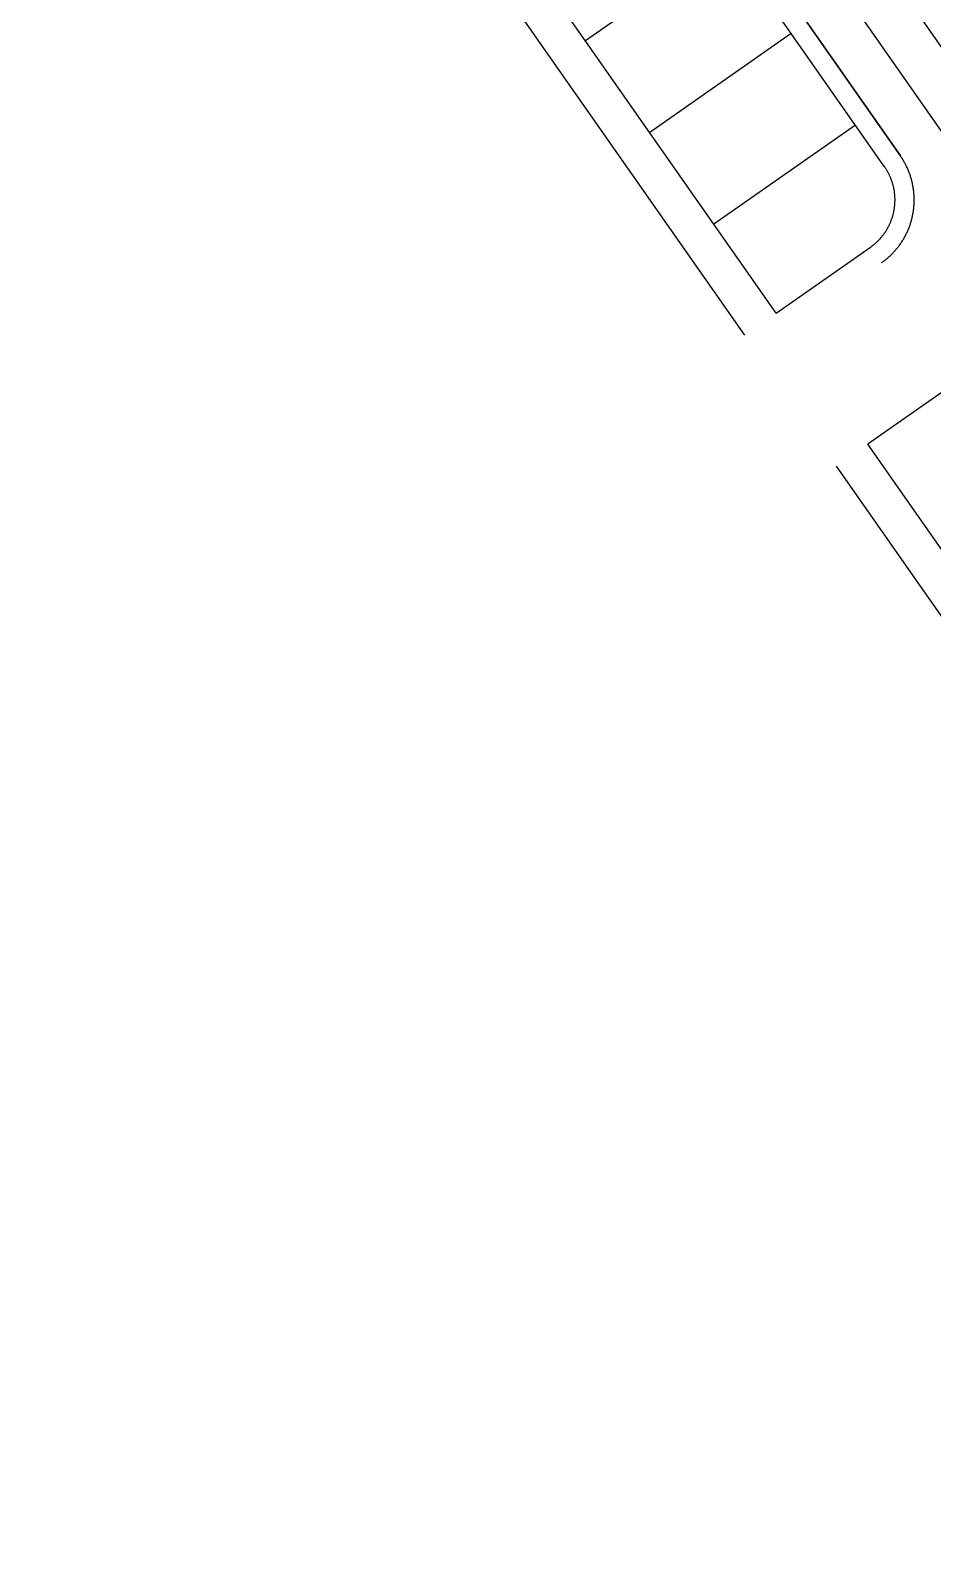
# Model space of a CAD drawing. Header units: metres. Extents: x 680594 to 684853, y 828874 to 830078.
# Drawn here: x 680972 to 681113, y 828874.2 to 829111 of the extents above; entities that cross this region are included whole.
import ezdxf

# ---------------------------------------------------------------- set-up
doc = ezdxf.new("R2010")
doc.units = ezdxf.units.M
doc.layers.add('PLOT_LINES', color=7, linetype='Continuous')

msp = doc.modelspace()

# ---------------------------------------------------------------- linework, layer by layer
at = {"layer": 'PLOT_LINES'}
for points in [[(681126.45, 829078), (680658.63, 829746.12)], [(681107.98, 829091.31), (680786.29, 829550.74)], [(681001.63, 829243.19), (681107.98, 829091.31)], [(681105.52, 829089.59), (681000.58, 829239.46)], [(681088.56, 829066.73), (680978.47, 829223.97)], [(681083.65, 829063.29), (680973.55, 829220.53)], [(681095.03, 829135.96), (681120.26, 829099.92)], [(681080.88, 829124.78), (681058.77, 829109.29)], [(681090.92, 829110.44), (681068.81, 829094.95)], [(681100.96, 829096.11), (681078.84, 829080.62)], [(681105.03, 829074.6), (681105.14, 829074.68), (681105.26, 829074.76), (681105.37, 829074.85), (681105.48, 829074.93), (681105.59, 829075.02), (681105.7, 829075.11), (681105.81, 829075.19), (681105.91, 829075.28), (681106.02, 829075.37), (681106.13, 829075.47), (681106.23, 829075.56), (681106.33, 829075.66), (681106.43, 829075.75), (681106.53, 829075.85), (681106.63, 829075.95), (681106.73, 829076.05), (681106.83, 829076.15), (681106.92, 829076.25), (681107.02, 829076.35), (681107.11, 829076.45), (681107.2, 829076.56), (681107.29, 829076.66), (681107.38, 829076.77), (681107.47, 829076.88), (681107.56, 829076.99), (681107.65, 829077.1), (681107.73, 829077.21), (681107.81, 829077.32), (681107.9, 829077.43), (681107.98, 829077.55), (681108.06, 829077.66), (681108.13, 829077.78), (681108.21, 829077.9), (681108.29, 829078.01), (681108.36, 829078.13), (681108.43, 829078.25), (681108.5, 829078.37), (681108.57, 829078.49), (681108.64, 829078.61), (681108.71, 829078.74), (681108.78, 829078.86), (681108.84, 829078.98), (681108.9, 829079.11), (681108.96, 829079.23), (681109.02, 829079.36), (681109.08, 829079.49), (681109.14, 829079.61), (681109.19, 829079.74), (681109.25, 829079.87), (681109.3, 829080), (681109.35, 829080.13), (681109.4, 829080.26), (681109.45, 829080.39), (681109.49, 829080.52), (681109.54, 829080.66), (681109.58, 829080.79), (681109.62, 829080.92), (681109.66, 829081.06), (681109.7, 829081.19), (681109.74, 829081.33), (681109.77, 829081.46), (681109.81, 829081.6), (681109.84, 829081.73), (681109.87, 829081.87), (681109.9, 829082), (681109.93, 829082.14), (681109.95, 829082.28), (681109.98, 829082.42), (681110, 829082.55), (681110.02, 829082.69), (681110.04, 829082.83), (681110.06, 829082.97), (681110.07, 829083.11), (681110.09, 829083.25), (681110.1, 829083.39), (681110.11, 829083.52), (681110.12, 829083.66), (681110.13, 829083.8), (681110.14, 829083.94), (681110.14, 829084.08), (681110.15, 829084.22), (681110.15, 829084.36), (681110.15, 829084.5), (681110.15, 829084.64), (681110.14, 829084.78), (681110.14, 829084.92), (681110.13, 829085.06), (681110.12, 829085.2), (681110.11, 829085.34), (681110.1, 829085.48), (681110.09, 829085.62), (681110.07, 829085.76), (681110.06, 829085.89), (681110.04, 829086.03), (681110.02, 829086.17), (681110, 829086.31), (681109.98, 829086.45), (681109.95, 829086.58), (681109.93, 829086.72), (681109.9, 829086.86), (681109.87, 829086.99), (681109.84, 829087.13), (681109.81, 829087.27), (681109.77, 829087.4), (681109.74, 829087.54), (681109.7, 829087.67), (681109.66, 829087.81), (681109.62, 829087.94), (681109.58, 829088.07), (681109.54, 829088.21), (681109.49, 829088.34), (681109.45, 829088.47), (681109.4, 829088.6), (681109.35, 829088.73), (681109.3, 829088.86), (681109.25, 829088.99), (681109.19, 829089.12), (681109.14, 829089.25), (681109.08, 829089.38), (681109.02, 829089.5), (681108.96, 829089.63), (681108.9, 829089.75), (681108.84, 829089.88), (681108.78, 829090), (681108.71, 829090.13), (681108.64, 829090.25), (681108.57, 829090.37), (681108.5, 829090.49), (681108.43, 829090.61), (681108.36, 829090.73), (681108.29, 829090.85), (681108.21, 829090.97), (681108.13, 829091.08), (681108.06, 829091.2), (681107.98, 829091.31)], [(681103.31, 829077.06), (681103.4, 829077.12), (681103.48, 829077.18), (681103.56, 829077.24), (681103.65, 829077.31), (681103.73, 829077.37), (681103.81, 829077.44), (681103.89, 829077.5), (681103.97, 829077.57), (681104.05, 829077.64), (681104.13, 829077.71), (681104.21, 829077.78), (681104.29, 829077.85), (681104.36, 829077.92), (681104.44, 829077.99), (681104.51, 829078.07), (681104.59, 829078.14), (681104.66, 829078.22), (681104.73, 829078.29), (681104.8, 829078.37), (681104.87, 829078.45), (681104.94, 829078.53), (681105.01, 829078.61), (681105.08, 829078.69), (681105.14, 829078.77), (681105.21, 829078.85), (681105.27, 829078.93), (681105.34, 829079.02), (681105.4, 829079.1), (681105.46, 829079.18), (681105.52, 829079.27), (681105.58, 829079.36), (681105.64, 829079.44), (681105.7, 829079.53), (681105.75, 829079.62), (681105.81, 829079.71), (681105.86, 829079.8), (681105.92, 829079.89), (681105.97, 829079.98), (681106.02, 829080.07), (681106.07, 829080.16), (681106.12, 829080.25), (681106.17, 829080.35), (681106.21, 829080.44), (681106.26, 829080.53), (681106.3, 829080.63), (681106.35, 829080.72), (681106.39, 829080.82), (681106.43, 829080.91), (681106.47, 829081.01), (681106.51, 829081.11), (681106.55, 829081.21), (681106.59, 829081.3), (681106.62, 829081.4), (681106.66, 829081.5), (681106.69, 829081.6), (681106.72, 829081.7), (681106.75, 829081.8), (681106.78, 829081.9), (681106.81, 829082), (681106.84, 829082.1), (681106.87, 829082.2), (681106.89, 829082.3), (681106.92, 829082.41), (681106.94, 829082.51), (681106.96, 829082.61), (681106.98, 829082.71), (681107, 829082.82), (681107.02, 829082.92), (681107.04, 829083.02), (681107.05, 829083.13), (681107.07, 829083.23), (681107.08, 829083.33), (681107.09, 829083.44), (681107.1, 829083.54), (681107.11, 829083.65), (681107.12, 829083.75), (681107.13, 829083.86), (681107.14, 829083.96), (681107.14, 829084.07), (681107.14, 829084.17), (681107.15, 829084.27), (681107.15, 829084.38), (681107.15, 829084.48), (681107.15, 829084.59), (681107.14, 829084.69), (681107.14, 829084.8), (681107.14, 829084.9), (681107.13, 829085.01), (681107.12, 829085.11), (681107.11, 829085.22), (681107.1, 829085.32), (681107.09, 829085.42), (681107.08, 829085.53), (681107.07, 829085.63), (681107.05, 829085.74), (681107.04, 829085.84), (681107.02, 829085.94), (681107, 829086.05), (681106.98, 829086.15), (681106.96, 829086.25), (681106.94, 829086.35), (681106.92, 829086.46), (681106.89, 829086.56), (681106.87, 829086.66), (681106.84, 829086.76), (681106.81, 829086.86), (681106.78, 829086.96), (681106.75, 829087.06), (681106.72, 829087.16), (681106.69, 829087.26), (681106.66, 829087.36), (681106.62, 829087.46), (681106.59, 829087.56), (681106.55, 829087.66), (681106.51, 829087.75), (681106.47, 829087.85), (681106.43, 829087.95), (681106.39, 829088.04), (681106.35, 829088.14), (681106.3, 829088.24), (681106.26, 829088.33), (681106.21, 829088.42), (681106.17, 829088.52), (681106.12, 829088.61), (681106.07, 829088.7), (681106.02, 829088.79), (681105.97, 829088.89), (681105.92, 829088.98), (681105.86, 829089.07), (681105.81, 829089.16), (681105.75, 829089.25), (681105.7, 829089.33), (681105.64, 829089.42), (681105.58, 829089.51), (681105.52, 829089.59)], [(681088.56, 829066.73), (681103.31, 829077.06)], [(681117.65, 829056.58), (681102.9, 829046.26)], [(681219.24, 828880.12), (681102.9, 829046.26)], [(681216.07, 828874.18), (681097.99, 829042.81)]]:
    msp.add_lwpolyline(points, dxfattribs=at)

doc.saveas('drawing.dxf')
